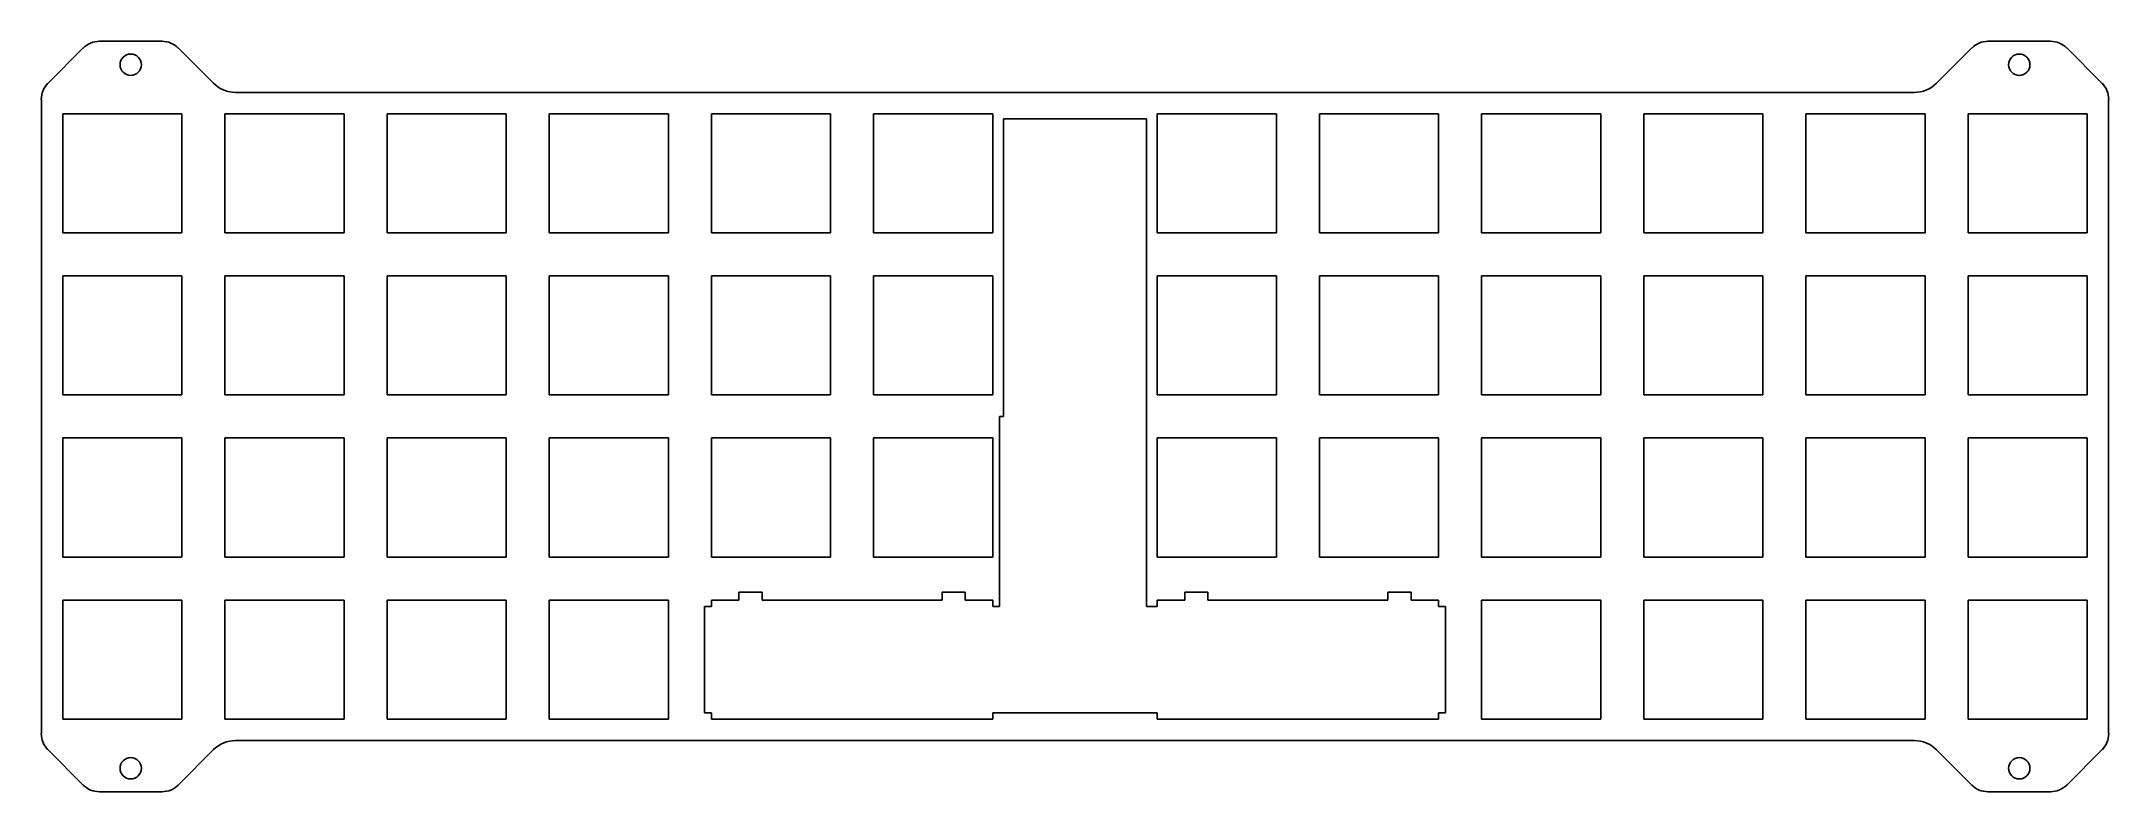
# Model space of a CAD drawing. Extents: x -121 to 121, y -44 to 44.
import ezdxf

# ---------------------------------------------------------------- set-up
doc = ezdxf.new("R2010")
doc.units = 0
doc.layers.add('MODELSKETCH_VISIBLE', color=7, linetype='CONTINUOUS')

msp = doc.modelspace()

# ---------------------------------------------------------------- linework, layer by layer
at = {"layer": 'MODELSKETCH_VISIBLE'}
for p, q in [((-114.63, 44.1), (-107.26, 44.1)), ((-114.63, 44.1), (-107.26, 44.1)), ((107.26, 44.1), (114.63, 44.1)), ((107.26, 44.1), (114.63, 44.1)), ((-120.66, 39.18), (-116.52, 43.32)), ((-120.66, 39.18), (-116.52, 43.32)), ((-105.37, 43.32), (-101.23, 39.18)), ((-105.37, 43.32), (-101.23, 39.18)), ((101.23, 39.18), (105.37, 43.32)), ((101.23, 39.18), (105.37, 43.32)), ((116.52, 43.32), (120.66, 39.18)), ((116.52, 43.32), (120.66, 39.18)), ((-121.44, -37.28), (-121.44, 37.28)), ((-121.44, -37.28), (-121.44, 37.28)), ((-98.63, 38.1), (98.63, 38.1)), ((-98.63, 38.1), (98.63, 38.1)), ((121.44, 37.28), (121.44, -37.28)), ((121.44, 37.28), (121.44, -37.28)), ((-104.92, 35.58), (-118.92, 35.58)), ((-104.92, 35.58), (-118.92, 35.58)), ((-118.92, 35.58), (-118.92, 21.57)), ((-118.92, 35.58), (-118.92, 21.57)), ((-104.92, 21.57), (-104.92, 35.58)), ((-104.92, 21.57), (-104.92, 35.58)), ((-85.87, 35.58), (-99.87, 35.58)), ((-99.87, 35.58), (-99.87, 21.57)), ((-99.87, 35.58), (-99.87, 21.57)), ((-85.87, 35.58), (-99.87, 35.58)), ((-85.87, 21.57), (-85.87, 35.58)), ((-85.87, 21.57), (-85.87, 35.58)), ((-66.82, 35.58), (-80.82, 35.58)), ((-80.82, 35.58), (-80.82, 21.57)), ((-80.82, 35.58), (-80.82, 21.57)), ((-66.82, 35.58), (-80.82, 35.58)), ((-66.82, 21.57), (-66.82, 35.58)), ((-66.82, 21.57), (-66.82, 35.58)), ((-47.77, 35.58), (-61.77, 35.58)), ((-61.77, 35.58), (-61.77, 21.57)), ((-61.77, 35.58), (-61.77, 21.57)), ((-47.77, 35.58), (-61.77, 35.58)), ((-47.77, 21.57), (-47.77, 35.58)), ((-47.77, 21.57), (-47.77, 35.58)), ((-28.72, 35.58), (-42.72, 35.58)), ((-42.72, 35.58), (-42.72, 21.57)), ((-42.72, 35.58), (-42.72, 21.57)), ((-28.72, 35.58), (-42.72, 35.58)), ((-28.72, 21.57), (-28.72, 35.58)), ((-28.72, 21.57), (-28.72, 35.58)), ((-9.67, 35.58), (-23.67, 35.58)), ((-23.67, 35.58), (-23.67, 21.57)), ((-23.67, 35.58), (-23.67, 21.57)), ((-9.67, 35.58), (-23.67, 35.58)), ((-9.67, 21.57), (-9.67, 35.58)), ((-9.67, 21.57), (-9.67, 35.58)), ((-8.4, 0), (-8.4, 34.97)), ((8.4, 34.97), (-8.4, 34.97)), ((8.4, 34.97), (-8.4, 34.97)), ((-8.4, 0), (-8.4, 34.97)), ((8.4, 34.97), (8.4, -22.32)), ((8.4, 34.97), (8.4, -22.32)), ((9.67, 35.58), (23.67, 35.58)), ((9.67, 21.57), (9.67, 35.58)), ((9.67, 21.57), (9.67, 35.58)), ((9.67, 35.58), (23.67, 35.58)), ((23.67, 35.58), (23.67, 21.57)), ((23.67, 35.58), (23.67, 21.57)), ((28.72, 35.58), (42.72, 35.58)), ((28.72, 21.57), (28.72, 35.58)), ((28.72, 35.58), (42.72, 35.58)), ((28.72, 21.57), (28.72, 35.58)), ((42.72, 35.58), (42.72, 21.57)), ((42.72, 35.58), (42.72, 21.57)), ((47.77, 35.58), (61.77, 35.58)), ((47.77, 35.58), (61.77, 35.58)), ((47.77, 21.57), (47.77, 35.58)), ((47.77, 21.57), (47.77, 35.58)), ((61.77, 35.58), (61.77, 21.57)), ((61.77, 35.58), (61.77, 21.57)), ((66.82, 35.58), (80.82, 35.58)), ((66.82, 21.57), (66.82, 35.58)), ((66.82, 35.58), (80.82, 35.58)), ((66.82, 21.57), (66.82, 35.58)), ((80.82, 35.58), (80.82, 21.57)), ((80.82, 35.58), (80.82, 21.57)), ((85.87, 21.57), (85.87, 35.58)), ((85.87, 21.57), (85.87, 35.58)), ((85.87, 35.58), (99.87, 35.58)), ((85.87, 35.58), (99.87, 35.58)), ((99.87, 35.58), (99.87, 21.57)), ((99.87, 35.58), (99.87, 21.57)), ((104.92, 21.57), (104.92, 35.58)), ((104.92, 35.58), (118.92, 35.58)), ((104.92, 21.57), (104.92, 35.58)), ((104.92, 35.58), (118.92, 35.58)), ((118.92, 35.58), (118.92, 21.57)), ((118.92, 35.58), (118.92, 21.57)), ((-118.92, 21.57), (-104.92, 21.57)), ((-118.92, 21.57), (-104.92, 21.57)), ((-99.87, 21.57), (-85.87, 21.57)), ((-99.87, 21.57), (-85.87, 21.57)), ((-80.82, 21.57), (-66.82, 21.57)), ((-80.82, 21.57), (-66.82, 21.57)), ((-61.77, 21.57), (-47.77, 21.57)), ((-61.77, 21.57), (-47.77, 21.57)), ((-42.72, 21.57), (-28.72, 21.57)), ((-42.72, 21.57), (-28.72, 21.57)), ((-23.67, 21.57), (-9.67, 21.57)), ((-23.67, 21.57), (-9.67, 21.57)), ((23.67, 21.57), (9.67, 21.57)), ((23.67, 21.57), (9.67, 21.57)), ((42.72, 21.57), (28.72, 21.57)), ((42.72, 21.57), (28.72, 21.57)), ((61.77, 21.57), (47.77, 21.57)), ((61.77, 21.57), (47.77, 21.57)), ((80.82, 21.57), (66.82, 21.57)), ((80.82, 21.57), (66.82, 21.57)), ((99.87, 21.57), (85.87, 21.57)), ((99.87, 21.57), (85.87, 21.57)), ((118.92, 21.57), (104.92, 21.57)), ((118.92, 21.57), (104.92, 21.57)), ((-104.92, 16.52), (-118.92, 16.52)), ((-118.92, 16.52), (-118.92, 2.53)), ((-104.92, 16.52), (-118.92, 16.52)), ((-118.92, 16.52), (-118.92, 2.53)), ((-104.92, 2.53), (-104.92, 16.52)), ((-104.92, 2.53), (-104.92, 16.52)), ((-85.87, 16.52), (-99.87, 16.52)), ((-99.87, 16.52), (-99.87, 2.53)), ((-99.87, 16.52), (-99.87, 2.53)), ((-85.87, 16.52), (-99.87, 16.52)), ((-85.87, 2.53), (-85.87, 16.52)), ((-85.87, 2.53), (-85.87, 16.52)), ((-66.82, 16.52), (-80.82, 16.52)), ((-80.82, 16.52), (-80.82, 2.53)), ((-66.82, 16.52), (-80.82, 16.52)), ((-80.82, 16.52), (-80.82, 2.53)), ((-66.82, 2.53), (-66.82, 16.52)), ((-66.82, 2.53), (-66.82, 16.52)), ((-47.77, 16.52), (-61.77, 16.52)), ((-61.77, 16.52), (-61.77, 2.53)), ((-61.77, 16.52), (-61.77, 2.53)), ((-47.77, 16.52), (-61.77, 16.52)), ((-47.77, 2.53), (-47.77, 16.52)), ((-47.77, 2.53), (-47.77, 16.52)), ((-28.72, 16.52), (-42.72, 16.52)), ((-42.72, 16.52), (-42.72, 2.53)), ((-28.72, 16.52), (-42.72, 16.52)), ((-42.72, 16.52), (-42.72, 2.53)), ((-28.72, 2.53), (-28.72, 16.52)), ((-28.72, 2.53), (-28.72, 16.52)), ((-9.67, 16.52), (-23.67, 16.52)), ((-23.67, 16.52), (-23.67, 2.53)), ((-23.67, 16.52), (-23.67, 2.53)), ((-9.67, 16.52), (-23.67, 16.52)), ((-9.67, 2.53), (-9.67, 16.52)), ((-9.67, 2.53), (-9.67, 16.52)), ((9.67, 16.52), (23.67, 16.52)), ((9.67, 16.52), (23.67, 16.52)), ((9.67, 2.53), (9.67, 16.52)), ((9.67, 2.53), (9.67, 16.52)), ((23.67, 16.52), (23.67, 2.53)), ((23.67, 16.52), (23.67, 2.53)), ((28.72, 2.53), (28.72, 16.52)), ((28.72, 16.52), (42.72, 16.52)), ((28.72, 2.53), (28.72, 16.52)), ((28.72, 16.52), (42.72, 16.52)), ((42.72, 16.52), (42.72, 2.53)), ((42.72, 16.52), (42.72, 2.53)), ((47.77, 16.52), (61.77, 16.52)), ((47.77, 2.53), (47.77, 16.52)), ((47.77, 16.52), (61.77, 16.52)), ((47.77, 2.53), (47.77, 16.52)), ((61.77, 16.52), (61.77, 2.53)), ((61.77, 16.52), (61.77, 2.53)), ((66.82, 2.53), (66.82, 16.52)), ((66.82, 16.52), (80.82, 16.52)), ((66.82, 16.52), (80.82, 16.52)), ((66.82, 2.53), (66.82, 16.52)), ((80.82, 16.52), (80.82, 2.53)), ((80.82, 16.52), (80.82, 2.53)), ((85.87, 16.52), (99.87, 16.52)), ((85.87, 2.53), (85.87, 16.52)), ((85.87, 16.52), (99.87, 16.52)), ((85.87, 2.53), (85.87, 16.52)), ((99.87, 16.52), (99.87, 2.53)), ((99.87, 16.52), (99.87, 2.53)), ((104.92, 2.53), (104.92, 16.52)), ((104.92, 16.52), (118.92, 16.52)), ((104.92, 2.53), (104.92, 16.52)), ((104.92, 16.52), (118.92, 16.52)), ((118.92, 16.52), (118.92, 2.53)), ((118.92, 16.52), (118.92, 2.53)), ((-118.92, 2.53), (-104.92, 2.53)), ((-118.92, 2.53), (-104.92, 2.53)), ((-99.87, 2.53), (-85.87, 2.53)), ((-99.87, 2.53), (-85.87, 2.53)), ((-80.82, 2.53), (-66.82, 2.53)), ((-80.82, 2.53), (-66.82, 2.53)), ((-61.77, 2.53), (-47.77, 2.53)), ((-61.77, 2.53), (-47.77, 2.53)), ((-42.72, 2.53), (-28.72, 2.53)), ((-42.72, 2.53), (-28.72, 2.53)), ((-23.67, 2.53), (-9.67, 2.53)), ((-23.67, 2.53), (-9.67, 2.53)), ((23.67, 2.53), (9.67, 2.53)), ((23.67, 2.53), (9.67, 2.53)), ((42.72, 2.53), (28.72, 2.53)), ((42.72, 2.53), (28.72, 2.53)), ((61.77, 2.53), (47.77, 2.53)), ((61.77, 2.53), (47.77, 2.53)), ((80.82, 2.53), (66.82, 2.53)), ((80.82, 2.53), (66.82, 2.53)), ((99.87, 2.53), (85.87, 2.53)), ((99.87, 2.53), (85.87, 2.53)), ((118.92, 2.53), (104.92, 2.53)), ((118.92, 2.53), (104.92, 2.53)), ((-8.87, -22.32), (-8.87, 0)), ((-8.87, -22.32), (-8.87, 0)), ((-8.87, 0), (-8.4, 0)), ((-8.87, 0), (-8.4, 0)), ((-104.92, -2.52), (-118.92, -2.52)), ((-118.92, -2.52), (-118.92, -16.52)), ((-104.92, -2.52), (-118.92, -2.52)), ((-118.92, -2.52), (-118.92, -16.52)), ((-104.92, -16.52), (-104.92, -2.52)), ((-104.92, -16.52), (-104.92, -2.52)), ((-85.87, -2.52), (-99.87, -2.52)), ((-99.87, -2.52), (-99.87, -16.52)), ((-85.87, -2.52), (-99.87, -2.52)), ((-99.87, -2.52), (-99.87, -16.52)), ((-85.87, -16.52), (-85.87, -2.52)), ((-85.87, -16.52), (-85.87, -2.52)), ((-66.82, -2.52), (-80.82, -2.52)), ((-80.82, -2.52), (-80.82, -16.52)), ((-66.82, -2.52), (-80.82, -2.52)), ((-80.82, -2.52), (-80.82, -16.52)), ((-66.82, -16.52), (-66.82, -2.52)), ((-66.82, -16.52), (-66.82, -2.52)), ((-47.77, -2.52), (-61.77, -2.52)), ((-61.77, -2.52), (-61.77, -16.52)), ((-47.77, -2.52), (-61.77, -2.52)), ((-61.77, -2.52), (-61.77, -16.52)), ((-47.77, -16.52), (-47.77, -2.52)), ((-47.77, -16.52), (-47.77, -2.52)), ((-28.72, -2.52), (-42.72, -2.52)), ((-42.72, -2.52), (-42.72, -16.52)), ((-42.72, -2.52), (-42.72, -16.52)), ((-28.72, -2.52), (-42.72, -2.52)), ((-28.72, -16.52), (-28.72, -2.52)), ((-28.72, -16.52), (-28.72, -2.52)), ((-23.67, -2.52), (-23.67, -16.52)), ((-23.67, -2.52), (-23.67, -16.52)), ((-9.67, -2.52), (-23.67, -2.52)), ((-9.67, -2.52), (-23.67, -2.52)), ((-9.67, -16.52), (-9.67, -2.52)), ((-9.67, -16.52), (-9.67, -2.52)), ((9.67, -2.52), (23.67, -2.52)), ((9.67, -2.52), (23.67, -2.52)), ((9.67, -16.52), (9.67, -2.52)), ((9.67, -16.52), (9.67, -2.52)), ((23.67, -2.52), (23.67, -16.52)), ((23.67, -2.52), (23.67, -16.52)), ((28.72, -2.52), (42.72, -2.52)), ((28.72, -16.52), (28.72, -2.52)), ((28.72, -16.52), (28.72, -2.52)), ((28.72, -2.52), (42.72, -2.52)), ((42.72, -2.52), (42.72, -16.52)), ((42.72, -2.52), (42.72, -16.52)), ((47.77, -2.52), (61.77, -2.52)), ((47.77, -16.52), (47.77, -2.52)), ((47.77, -16.52), (47.77, -2.52)), ((47.77, -2.52), (61.77, -2.52)), ((61.77, -2.52), (61.77, -16.52)), ((61.77, -2.52), (61.77, -16.52)), ((66.82, -16.52), (66.82, -2.52)), ((66.82, -16.52), (66.82, -2.52)), ((66.82, -2.52), (80.82, -2.52)), ((66.82, -2.52), (80.82, -2.52)), ((80.82, -2.52), (80.82, -16.52)), ((80.82, -2.52), (80.82, -16.52)), ((85.87, -16.52), (85.87, -2.52)), ((85.87, -2.52), (99.87, -2.52)), ((85.87, -16.52), (85.87, -2.52)), ((85.87, -2.52), (99.87, -2.52)), ((99.87, -2.52), (99.87, -16.52)), ((99.87, -2.52), (99.87, -16.52)), ((104.92, -16.52), (104.92, -2.52)), ((104.92, -16.52), (104.92, -2.52)), ((104.92, -2.52), (118.92, -2.52)), ((104.92, -2.52), (118.92, -2.52)), ((118.92, -2.52), (118.92, -16.52)), ((118.92, -2.52), (118.92, -16.52)), ((-118.92, -16.52), (-104.92, -16.52)), ((-118.92, -16.52), (-104.92, -16.52)), ((-99.87, -16.52), (-85.87, -16.52)), ((-99.87, -16.52), (-85.87, -16.52)), ((-80.82, -16.52), (-66.82, -16.52)), ((-80.82, -16.52), (-66.82, -16.52)), ((-61.77, -16.52), (-47.77, -16.52)), ((-61.77, -16.52), (-47.77, -16.52)), ((-42.72, -16.52), (-28.72, -16.52)), ((-42.72, -16.52), (-28.72, -16.52)), ((-23.67, -16.52), (-9.67, -16.52)), ((-23.67, -16.52), (-9.67, -16.52)), ((23.67, -16.52), (9.67, -16.52)), ((23.67, -16.52), (9.67, -16.52)), ((42.72, -16.52), (28.72, -16.52)), ((42.72, -16.52), (28.72, -16.52)), ((61.77, -16.52), (47.77, -16.52)), ((61.77, -16.52), (47.77, -16.52)), ((80.82, -16.52), (66.82, -16.52)), ((80.82, -16.52), (66.82, -16.52)), ((99.87, -16.52), (85.87, -16.52)), ((99.87, -16.52), (85.87, -16.52)), ((118.92, -16.52), (104.92, -16.52)), ((118.92, -16.52), (104.92, -16.52)), ((-104.92, -21.57), (-118.92, -21.57)), ((-118.92, -21.57), (-118.92, -35.58)), ((-104.92, -21.57), (-118.92, -21.57)), ((-118.92, -21.57), (-118.92, -35.58)), ((-104.92, -35.58), (-104.92, -21.57)), ((-104.92, -35.58), (-104.92, -21.57)), ((-85.87, -21.57), (-99.87, -21.57)), ((-99.87, -21.57), (-99.87, -35.58)), ((-99.87, -21.57), (-99.87, -35.58)), ((-85.87, -21.57), (-99.87, -21.57)), ((-85.87, -35.58), (-85.87, -21.57)), ((-85.87, -35.58), (-85.87, -21.57)), ((-66.82, -21.57), (-80.82, -21.57)), ((-80.82, -21.57), (-80.82, -35.58)), ((-80.82, -21.57), (-80.82, -35.58)), ((-66.82, -21.57), (-80.82, -21.57)), ((-66.82, -35.58), (-66.82, -21.57)), ((-66.82, -35.58), (-66.82, -21.57)), ((-47.77, -21.57), (-61.77, -21.57)), ((-61.77, -21.57), (-61.77, -35.58)), ((-61.77, -21.57), (-61.77, -35.58)), ((-47.77, -21.57), (-61.77, -21.57)), ((-47.77, -35.58), (-47.77, -21.57)), ((-47.77, -35.58), (-47.77, -21.57)), ((-42.72, -21.57), (-42.72, -22.32)), ((-39.49, -21.57), (-42.72, -21.57)), ((-42.72, -21.57), (-42.72, -22.32)), ((-39.49, -21.57), (-42.72, -21.57)), ((-39.49, -20.65), (-39.49, -21.57)), ((-39.49, -20.65), (-36.77, -20.65)), ((-39.49, -20.65), (-39.49, -21.57)), ((-39.49, -20.65), (-36.77, -20.65)), ((-36.77, -20.65), (-36.77, -21.57)), ((-36.77, -20.65), (-36.77, -21.57)), ((-36.77, -21.57), (-15.62, -21.57)), ((-36.77, -21.57), (-15.62, -21.57)), ((-15.62, -20.65), (-15.62, -21.57)), ((-15.62, -20.65), (-12.89, -20.65)), ((-15.62, -20.65), (-12.89, -20.65)), ((-15.62, -20.65), (-15.62, -21.57)), ((-12.89, -20.65), (-12.89, -21.57)), ((-12.89, -20.65), (-12.89, -21.57)), ((-9.67, -21.57), (-12.89, -21.57)), ((-9.67, -21.57), (-12.89, -21.57)), ((-9.67, -22.32), (-9.67, -21.57)), ((-9.67, -22.32), (-9.67, -21.57)), ((9.67, -21.57), (12.89, -21.57)), ((9.67, -21.57), (12.89, -21.57)), ((9.67, -22.32), (9.67, -21.57)), ((9.67, -22.32), (9.67, -21.57)), ((12.89, -20.65), (12.89, -21.57)), ((15.62, -20.65), (12.89, -20.65)), ((12.89, -20.65), (12.89, -21.57)), ((15.62, -20.65), (12.89, -20.65)), ((15.62, -20.65), (15.62, -21.57)), ((15.62, -20.65), (15.62, -21.57)), ((36.77, -21.57), (15.62, -21.57)), ((36.77, -21.57), (15.62, -21.57)), ((36.77, -20.65), (36.77, -21.57)), ((39.49, -20.65), (36.77, -20.65)), ((36.77, -20.65), (36.77, -21.57)), ((39.49, -20.65), (36.77, -20.65)), ((39.49, -20.65), (39.49, -21.57)), ((39.49, -20.65), (39.49, -21.57)), ((39.49, -21.57), (42.72, -21.57)), ((39.49, -21.57), (42.72, -21.57)), ((42.72, -21.57), (42.72, -22.32)), ((42.72, -21.57), (42.72, -22.32)), ((47.77, -21.57), (61.77, -21.57)), ((47.77, -21.57), (61.77, -21.57)), ((47.77, -35.58), (47.77, -21.57)), ((47.77, -35.58), (47.77, -21.57)), ((61.77, -21.57), (61.77, -35.58)), ((61.77, -21.57), (61.77, -35.58)), ((66.82, -35.58), (66.82, -21.57)), ((66.82, -21.57), (80.82, -21.57)), ((66.82, -35.58), (66.82, -21.57)), ((66.82, -21.57), (80.82, -21.57)), ((80.82, -21.57), (80.82, -35.58)), ((80.82, -21.57), (80.82, -35.58)), ((85.87, -21.57), (99.87, -21.57)), ((85.87, -35.58), (85.87, -21.57)), ((85.87, -35.58), (85.87, -21.57)), ((85.87, -21.57), (99.87, -21.57)), ((99.87, -21.57), (99.87, -35.58)), ((99.87, -21.57), (99.87, -35.58)), ((104.92, -21.57), (118.92, -21.57)), ((104.92, -35.58), (104.92, -21.57)), ((104.92, -21.57), (118.92, -21.57)), ((104.92, -35.58), (104.92, -21.57)), ((118.92, -21.57), (118.92, -35.58)), ((118.92, -21.57), (118.92, -35.58)), ((-42.72, -22.32), (-43.52, -22.32)), ((-42.72, -22.32), (-43.52, -22.32)), ((-43.52, -34.83), (-43.52, -22.32)), ((-43.52, -34.83), (-43.52, -22.32)), ((-9.67, -22.32), (-8.87, -22.32)), ((-9.67, -22.32), (-8.87, -22.32)), ((9.67, -22.32), (8.4, -22.32)), ((9.67, -22.32), (8.4, -22.32)), ((42.72, -22.32), (43.52, -22.32)), ((42.72, -22.32), (43.52, -22.32)), ((43.52, -34.83), (43.52, -22.32)), ((43.52, -34.83), (43.52, -22.32)), ((-118.92, -35.58), (-104.92, -35.58)), ((-118.92, -35.58), (-104.92, -35.58)), ((-99.87, -35.58), (-85.87, -35.58)), ((-99.87, -35.58), (-85.87, -35.58)), ((-80.82, -35.58), (-66.82, -35.58)), ((-80.82, -35.58), (-66.82, -35.58)), ((-61.77, -35.58), (-47.77, -35.58)), ((-61.77, -35.58), (-47.77, -35.58)), ((-43.52, -34.83), (-42.72, -34.83)), ((-43.52, -34.83), (-42.72, -34.83)), ((-42.72, -34.83), (-42.72, -35.58)), ((-42.72, -34.83), (-42.72, -35.58)), ((-42.72, -35.58), (-9.67, -35.58)), ((-42.72, -35.58), (-9.67, -35.58)), ((9.67, -34.83), (-9.67, -34.83)), ((-9.67, -35.58), (-9.67, -34.83)), ((9.67, -34.83), (-9.67, -34.83)), ((-9.67, -35.58), (-9.67, -34.83)), ((9.67, -35.58), (9.67, -34.83)), ((9.67, -35.58), (9.67, -34.83)), ((42.72, -35.58), (9.67, -35.58)), ((42.72, -35.58), (9.67, -35.58)), ((43.52, -34.83), (42.72, -34.83)), ((42.72, -34.83), (42.72, -35.58)), ((43.52, -34.83), (42.72, -34.83)), ((42.72, -34.83), (42.72, -35.58)), ((61.77, -35.58), (47.77, -35.58)), ((61.77, -35.58), (47.77, -35.58)), ((80.82, -35.58), (66.82, -35.58)), ((80.82, -35.58), (66.82, -35.58)), ((99.87, -35.58), (85.87, -35.58)), ((99.87, -35.58), (85.87, -35.58)), ((118.92, -35.58), (104.92, -35.58)), ((118.92, -35.58), (104.92, -35.58)), ((98.63, -38.1), (-98.63, -38.1)), ((98.63, -38.1), (-98.63, -38.1)), ((-116.52, -43.32), (-120.66, -39.18)), ((-116.52, -43.32), (-120.66, -39.18)), ((-101.2, -39.14), (-105.37, -43.32)), ((-101.2, -39.14), (-105.37, -43.32)), ((-101.2, -39.14), (-101.2, -39.14)), ((-101.2, -39.14), (-101.2, -39.14)), ((105.37, -43.32), (101.23, -39.18)), ((105.37, -43.32), (101.23, -39.18)), ((120.66, -39.18), (116.52, -43.32)), ((120.66, -39.18), (116.52, -43.32)), ((-107.26, -44.1), (-114.63, -44.1)), ((-107.26, -44.1), (-114.63, -44.1)), ((114.63, -44.1), (107.26, -44.1)), ((114.63, -44.1), (107.26, -44.1))]:
    msp.add_line(p, q, dxfattribs=at)
for centre in [(-110.94, 41.35), (-110.94, 41.35), (110.94, 41.35), (110.94, 41.35), (-110.94, -41.35), (-110.94, -41.35), (110.94, -41.35), (110.94, -41.35)]:
    msp.add_circle(centre, 1.25, dxfattribs=at)
for centre, radius, start, end in [((-114.63, 41.42), 2.68, 90, 135), ((-114.63, 41.42), 2.68, 90, 135), ((-107.26, 41.42), 2.68, 45, 90), ((-107.26, 41.42), 2.68, 45, 90), ((107.26, 41.42), 2.68, 90, 135), ((107.26, 41.42), 2.68, 90, 135), ((114.63, 41.42), 2.68, 45, 90), ((114.63, 41.42), 2.68, 45, 90), ((-118.77, 37.28), 2.68, 135, 180), ((-118.77, 37.28), 2.68, 135, 180), ((-98.63, 41.78), 3.68, 225, 270), ((-98.63, 41.78), 3.68, 225, 270), ((98.63, 41.78), 3.68, 270, 315), ((98.63, 41.78), 3.68, 270, 315), ((118.77, 37.28), 2.68, 0, 45), ((118.77, 37.28), 2.68, 0, 45), ((-118.77, -37.28), 2.68, 180, 225), ((-118.77, -37.28), 2.68, 180, 225), ((-98.63, -41.78), 3.68, 90, 134.2962), ((-98.63, -41.78), 3.68, 90, 134.2962), ((98.63, -41.78), 3.68, 45, 90), ((98.63, -41.78), 3.68, 45, 90), ((118.77, -37.28), 2.68, 315, 0), ((118.77, -37.28), 2.68, 315, 0), ((-114.63, -41.43), 2.68, 225, 270), ((-114.63, -41.43), 2.68, 225, 270), ((-107.26, -41.43), 2.68, 270, 315), ((-107.26, -41.43), 2.68, 270, 315), ((107.26, -41.43), 2.68, 225, 270), ((107.26, -41.43), 2.68, 225, 270), ((114.63, -41.43), 2.67, 270, 315), ((114.63, -41.43), 2.67, 270, 315)]:
    msp.add_arc(centre, radius, start, end, dxfattribs=at)

doc.saveas('drawing.dxf')
